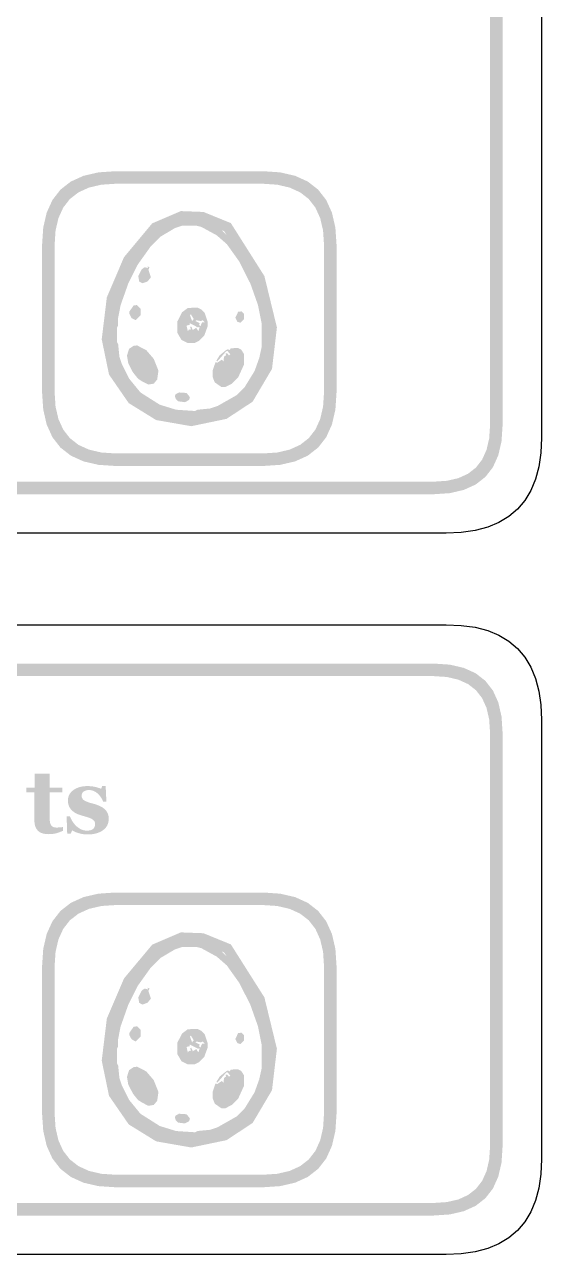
# Model space of a CAD drawing. Header units: millimetres. Extents: x 6 to 297, y 55 to 451.
# Drawn here: x 254.54 to 271.04, y 385.16 to 424.38 of the extents above; entities that cross this region are included whole.
import ezdxf

# ---------------------------------------------------------------- set-up
doc = ezdxf.new("R2010")
doc.units = ezdxf.units.MM
doc.layers.add('CUT', color=1, linetype='Continuous')
doc.layers.add('RASTER', color=7, linetype='Continuous')

msp = doc.modelspace()

# ---------------------------------------------------------------- hatches: boundary and pattern name
at = {"layer": 'RASTER'}
h = msp.add_hatch(color=7, dxfattribs=at)
h.paths.add_polyline_path([(208.2, 424.8), (208.234, 425.316), (208.337, 425.763), (208.509, 426.141), (208.75, 426.45), (209.059, 426.691), (209.438, 426.863), (209.884, 426.966), (210.4, 427), (267.6, 427), (268.116, 426.966), (268.563, 426.863), (268.941, 426.691), (269.25, 426.45), (269.491, 426.141), (269.663, 425.763), (269.766, 425.316), (269.8, 424.8), (269.8, 411.6), (269.766, 411.084), (269.662, 410.638), (269.491, 410.259), (269.25, 409.95), (268.941, 409.709), (268.563, 409.538), (268.116, 409.434), (267.6, 409.4), (210.4, 409.4), (209.884, 409.434), (209.438, 409.538), (209.059, 409.709), (208.75, 409.95), (208.509, 410.259), (208.337, 410.638), (208.234, 411.084), (208.2, 411.6)])
h.paths.add_polyline_path([(208.6, 424.8), (208.6, 411.6), (208.628, 411.178), (208.712, 410.813), (208.853, 410.503), (209.05, 410.25), (209.303, 410.053), (209.613, 409.912), (209.978, 409.828), (210.4, 409.8), (267.6, 409.8), (268.022, 409.828), (268.388, 409.912), (268.697, 410.053), (268.95, 410.25), (269.147, 410.503), (269.287, 410.813), (269.372, 411.178), (269.4, 411.6), (269.4, 424.8), (269.372, 425.222), (269.287, 425.588), (269.147, 425.897), (268.95, 426.15), (268.697, 426.347), (268.388, 426.488), (268.022, 426.572), (267.6, 426.6), (210.4, 426.6), (209.978, 426.572), (209.613, 426.488), (209.303, 426.347), (209.05, 426.15), (208.853, 425.897), (208.712, 425.588), (208.628, 425.222), (208.6, 424.8)], flags=0)
h = msp.add_hatch(color=7, dxfattribs=at)
h.paths.add_polyline_path([(255.1, 417.35), (255.137, 417.901), (255.247, 418.378), (255.43, 418.782), (255.688, 419.113), (256.018, 419.37), (256.422, 419.553), (256.899, 419.663), (257.45, 419.7), (262.15, 419.7), (262.701, 419.663), (263.178, 419.553), (263.582, 419.37), (263.913, 419.112), (264.17, 418.782), (264.353, 418.378), (264.463, 417.901), (264.5, 417.35), (264.5, 412.65), (264.463, 412.099), (264.353, 411.622), (264.17, 411.218), (263.913, 410.888), (263.582, 410.63), (263.178, 410.447), (262.701, 410.337), (262.15, 410.3), (257.45, 410.3), (256.899, 410.337), (256.422, 410.447), (256.018, 410.63), (255.687, 410.888), (255.43, 411.218), (255.247, 411.622), (255.137, 412.099), (255.1, 412.65)])
h.paths.add_polyline_path([(255.5, 417.35), (255.5, 412.65), (255.53, 412.193), (255.622, 411.797), (255.774, 411.462), (255.987, 411.188), (256.262, 410.974), (256.597, 410.822), (256.993, 410.73), (257.45, 410.7), (262.15, 410.7), (262.607, 410.73), (263.003, 410.822), (263.338, 410.974), (263.613, 411.188), (263.826, 411.462), (263.978, 411.797), (264.07, 412.193), (264.1, 412.65), (264.1, 417.35), (264.07, 417.807), (263.978, 418.203), (263.826, 418.538), (263.613, 418.813), (263.338, 419.026), (263.003, 419.178), (262.607, 419.27), (262.15, 419.3), (257.45, 419.3), (256.993, 419.27), (256.597, 419.178), (256.262, 419.026), (255.987, 418.813), (255.774, 418.538), (255.622, 418.203), (255.53, 417.807), (255.5, 417.35)], flags=0)
h = msp.add_hatch(color=7, dxfattribs=at)
h.paths.add_polyline_path([(259.529, 418.428), (260.252, 418.401), (261.126, 418.045), (262.197, 416.355), (262.596, 414.718), (262.44, 413.397), (261.821, 412.351), (260.988, 411.803), (259.863, 411.569), (258.741, 411.765), (257.866, 412.305), (257.237, 413.216), (257.004, 414.339), (257.167, 415.679), (257.716, 416.96), (258.616, 418.037)])
h.paths.add_polyline_path([(259.589, 418.105), (258.812, 417.773), (257.992, 416.791), (257.479, 415.595), (257.328, 414.353), (257.537, 413.344), (258.091, 412.542), (258.857, 412.069), (259.858, 411.895), (260.864, 412.104), (261.583, 412.577), (262.13, 413.501), (262.272, 414.698), (261.899, 416.229), (260.911, 417.788), (260.184, 418.083), (259.589, 418.105)], flags=0)
h = msp.add_hatch(color=7, dxfattribs=at)
h.paths.add_polyline_path([(259.51, 418.154), (260.102, 418.166), (260.343, 418.085), (260.837, 417.816), (261.28, 417.374), (261.561, 416.972), (261.871, 416.397), (262.152, 415.673), (262.313, 414.989), (262.313, 414.024), (262.273, 413.823), (262.072, 413.22), (261.883, 412.886), (261.4, 412.363), (261.159, 412.202), (260.785, 412.013), (260.182, 411.853), (259.458, 411.853), (259.257, 411.893), (258.775, 412.054), (258.36, 412.283), (257.999, 412.564), (257.757, 412.846), (257.407, 413.542), (257.287, 414.024), (257.287, 414.909), (257.327, 414.989), (257.367, 415.391), (257.488, 415.793), (257.838, 416.61), (258.159, 417.132), (258.602, 417.655), (259.044, 417.977)])
h.paths.add_polyline_path([(259.579, 417.965), (259.338, 417.884), (258.883, 417.615), (258.561, 417.293), (258.159, 416.73), (257.85, 416.115), (257.608, 415.432), (257.528, 415.029), (257.528, 414.788), (257.488, 414.708), (257.488, 414.265), (257.528, 414.185), (257.568, 413.783), (257.649, 413.542), (257.878, 413.087), (258.24, 412.645), (258.855, 412.255), (259.378, 412.094), (259.981, 412.054), (260.061, 412.094), (260.463, 412.134), (260.705, 412.215), (261.32, 412.564), (261.561, 412.806), (261.883, 413.328), (262.032, 413.743), (262.112, 414.105), (262.112, 414.828), (261.992, 415.432), (261.75, 416.115), (261.4, 416.811), (260.998, 417.374), (260.677, 417.655), (260.182, 417.925), (260.021, 417.965)], flags=0)
h.paths.add_polyline_path([(258.465, 416.666), (258.533, 416.638), (258.493, 416.557), (258.574, 416.316), (258.465, 416.183), (258.304, 416.127), (258.2, 416.183), (258.171, 416.356), (258.28, 416.57), (258.372, 416.638), (258.481, 416.61)], flags=0)
h.paths.add_polyline_path([(258.023, 415.419), (258.131, 415.432), (258.252, 415.311), (258.252, 415.11), (258.091, 414.949), (257.958, 415.017), (257.89, 415.15), (257.89, 415.23)], flags=0)
h.paths.add_polyline_path([(259.752, 415.339), (260.061, 415.351), (260.194, 415.283), (260.291, 415.178), (260.383, 414.909), (260.383, 414.748), (260.275, 414.454), (260.114, 414.294), (259.981, 414.225), (259.74, 414.225), (259.551, 414.318), (259.418, 414.547), (259.418, 414.909), (259.567, 415.202)], flags=0)
h.paths.add_polyline_path([(261.36, 415.218), (261.469, 415.23), (261.549, 415.15), (261.549, 414.989), (261.429, 414.869), (261.336, 414.897), (261.268, 415.029)], flags=0)
h.paths.add_polyline_path([(259.848, 415.138), (259.82, 415.11), (259.888, 414.921), (259.941, 414.989)], flags=0)
h.paths.add_polyline_path([(260.021, 414.949), (259.993, 414.921), (260.13, 414.856), (260.114, 414.8), (260.154, 414.76), (260.21, 414.881), (260.291, 414.881), (260.222, 414.949), (260.17, 414.921)], flags=0)
h.paths.add_polyline_path([(259.808, 414.856), (259.808, 414.8), (259.712, 414.776), (259.752, 414.599), (259.792, 414.655), (259.848, 414.639), (259.832, 414.736), (259.86, 414.748), (259.913, 414.639), (260.021, 414.708), (260.09, 414.599), (260.13, 414.736), (260.073, 414.72)], flags=0)
h.paths.add_polyline_path([(258.023, 414.133), (258.131, 414.145), (258.425, 413.996), (258.666, 413.714), (258.815, 413.34), (258.775, 413.059), (258.666, 412.926), (258.493, 412.898), (258.28, 413.007), (258.159, 413.087), (257.999, 413.288), (257.85, 413.582), (257.81, 413.823), (257.878, 414.036)], flags=0)
h.paths.add_polyline_path([(261.119, 414.052), (261.348, 414.064), (261.457, 414.012), (261.549, 413.863), (261.549, 413.542), (261.36, 413.127), (261.159, 412.926), (260.946, 412.818), (260.825, 412.818), (260.612, 412.967), (260.544, 413.139), (260.544, 413.34), (260.636, 413.61), (260.693, 413.594), (260.837, 413.69), (260.894, 413.634), (260.906, 413.783), (260.974, 413.835), (260.958, 413.891), (261.014, 413.891), (261.067, 413.823), (261.107, 413.863), (261.014, 413.972), (260.974, 413.956), (260.693, 413.634), (260.665, 413.662), (260.773, 413.835), (260.974, 413.996), (261.026, 414.024), (261.095, 413.996)], flags=0)
h.paths.add_polyline_path([(259.47, 412.645), (259.712, 412.629), (259.82, 412.496), (259.792, 412.404), (259.659, 412.335), (259.446, 412.363), (259.366, 412.444), (259.338, 412.536), (259.366, 412.589)], flags=0)
h = msp.add_hatch(color=7, dxfattribs=at)
h.paths.add_polyline_path([(208.2, 401.8), (208.234, 402.316), (208.337, 402.763), (208.509, 403.141), (208.75, 403.45), (209.059, 403.691), (209.438, 403.862), (209.884, 403.966), (210.4, 404), (267.6, 404), (268.116, 403.966), (268.563, 403.862), (268.941, 403.691), (269.25, 403.45), (269.491, 403.141), (269.663, 402.763), (269.766, 402.316), (269.8, 401.8), (269.8, 388.6), (269.766, 388.084), (269.662, 387.638), (269.491, 387.259), (269.25, 386.95), (268.941, 386.709), (268.563, 386.538), (268.116, 386.434), (267.6, 386.4), (210.4, 386.4), (209.884, 386.434), (209.438, 386.538), (209.059, 386.709), (208.75, 386.95), (208.509, 387.259), (208.337, 387.638), (208.234, 388.084), (208.2, 388.6)])
h.paths.add_polyline_path([(208.6, 401.8), (208.6, 388.6), (208.628, 388.178), (208.712, 387.813), (208.853, 387.503), (209.05, 387.25), (209.303, 387.053), (209.613, 386.912), (209.978, 386.828), (210.4, 386.8), (267.6, 386.8), (268.022, 386.828), (268.388, 386.912), (268.697, 387.053), (268.95, 387.25), (269.147, 387.503), (269.287, 387.813), (269.372, 388.178), (269.4, 388.6), (269.4, 401.8), (269.372, 402.222), (269.287, 402.588), (269.147, 402.897), (268.95, 403.15), (268.697, 403.347), (268.388, 403.487), (268.022, 403.572), (267.6, 403.6), (210.4, 403.6), (209.978, 403.572), (209.613, 403.487), (209.303, 403.347), (209.05, 403.15), (208.853, 402.897), (208.712, 402.588), (208.628, 402.222), (208.6, 401.8)], flags=0)
for points in [[(255.767, 398.667), (255.744, 398.657), (255.72, 398.647), (255.695, 398.638), (255.67, 398.628), (255.645, 398.619), (255.619, 398.61), (255.593, 398.602), (255.567, 398.593), (255.539, 398.586), (255.51, 398.579), (255.48, 398.573), (255.448, 398.569), (255.415, 398.565), (255.38, 398.563), (255.344, 398.561), (255.306, 398.56), (255.251, 398.562), (255.199, 398.567), (255.151, 398.576), (255.107, 398.588), (255.066, 398.604), (255.029, 398.623), (254.996, 398.646), (254.967, 398.672), (254.941, 398.701), (254.918, 398.733), (254.899, 398.769), (254.884, 398.807), (254.872, 398.848), (254.863, 398.892), (254.858, 398.94), (254.856, 398.99), (254.856, 399.889), (254.593, 399.889), (254.593, 400.047), (254.862, 400.047), (254.862, 400.491), (255.338, 400.491), (255.338, 400.047), (255.748, 400.047), (255.748, 399.889), (255.341, 399.889), (255.341, 399.086), (255.342, 399.045), (255.344, 399.007), (255.348, 398.972), (255.353, 398.94), (255.36, 398.911), (255.368, 398.885), (255.378, 398.863), (255.389, 398.843), (255.402, 398.826), (255.417, 398.812), (255.435, 398.799), (255.455, 398.789), (255.478, 398.781), (255.503, 398.776), (255.53, 398.773), (255.559, 398.771), (255.57, 398.771), (255.581, 398.772), (255.593, 398.772), (255.607, 398.773), (255.621, 398.774), (255.636, 398.775), (255.652, 398.776), (255.669, 398.777), (255.686, 398.779), (255.702, 398.78), (255.716, 398.782), (255.729, 398.783), (255.74, 398.785), (255.751, 398.787), (255.76, 398.789), (255.767, 398.79)], [(256.548, 398.55), (256.513, 398.551), (256.477, 398.553), (256.442, 398.556), (256.408, 398.561), (256.373, 398.567), (256.339, 398.574), (256.304, 398.582), (256.271, 398.592), (256.238, 398.602), (256.207, 398.613), (256.177, 398.624), (256.15, 398.635), (256.125, 398.646), (256.101, 398.657), (256.08, 398.669), (256.06, 398.681), (256.016, 398.581), (255.902, 398.581), (255.883, 399.127), (255.99, 399.127), (255.996, 399.111), (256.003, 399.093), (256.011, 399.076), (256.019, 399.057), (256.029, 399.038), (256.039, 399.019), (256.051, 398.999), (256.063, 398.979), (256.076, 398.958), (256.09, 398.938), (256.104, 398.919), (256.118, 398.9), (256.133, 398.882), (256.148, 398.864), (256.164, 398.847), (256.18, 398.83), (256.198, 398.814), (256.216, 398.798), (256.235, 398.783), (256.254, 398.769), (256.274, 398.756), (256.295, 398.743), (256.316, 398.73), (256.338, 398.719), (256.36, 398.708), (256.383, 398.699), (256.406, 398.691), (256.43, 398.685), (256.454, 398.68), (256.478, 398.676), (256.503, 398.674), (256.528, 398.673), (256.56, 398.674), (256.59, 398.676), (256.618, 398.681), (256.644, 398.686), (256.668, 398.694), (256.689, 398.702), (256.709, 398.713), (256.726, 398.725), (256.741, 398.739), (256.755, 398.755), (256.766, 398.772), (256.775, 398.791), (256.782, 398.812), (256.787, 398.835), (256.79, 398.859), (256.791, 398.886), (256.791, 398.9), (256.789, 398.914), (256.787, 398.927), (256.784, 398.939), (256.78, 398.951), (256.775, 398.962), (256.769, 398.972), (256.762, 398.982), (256.754, 398.992), (256.746, 399.001), (256.737, 399.009), (256.727, 399.018), (256.717, 399.026), (256.706, 399.034), (256.694, 399.041), (256.681, 399.048), (256.667, 399.055), (256.652, 399.062), (256.637, 399.069), (256.622, 399.075), (256.606, 399.081), (256.59, 399.087), (256.573, 399.093), (256.556, 399.098), (256.539, 399.103), (256.52, 399.109), (256.501, 399.115), (256.48, 399.121), (256.459, 399.127), (256.436, 399.134), (256.413, 399.141), (256.388, 399.148), (256.364, 399.155), (256.34, 399.163), (256.318, 399.17), (256.296, 399.177), (256.275, 399.185), (256.255, 399.192), (256.236, 399.2), (256.218, 399.207), (256.2, 399.215), (256.182, 399.224), (256.164, 399.235), (256.145, 399.246), (256.127, 399.258), (256.108, 399.272), (256.09, 399.286), (256.071, 399.302), (256.054, 399.316), (256.039, 399.332), (256.025, 399.348), (256.011, 399.365), (255.998, 399.382), (255.987, 399.401), (255.975, 399.42), (255.965, 399.439), (255.956, 399.46), (255.948, 399.482), (255.941, 399.504), (255.935, 399.528), (255.931, 399.552), (255.928, 399.578), (255.926, 399.604), (255.926, 399.631), (255.928, 399.682), (255.936, 399.73), (255.95, 399.775), (255.969, 399.818), (255.993, 399.859), (256.023, 399.897), (256.058, 399.932), (256.099, 399.965), (256.144, 399.995), (256.193, 400.021), (256.244, 400.043), (256.3, 400.061), (256.358, 400.075), (256.42, 400.085), (256.485, 400.091), (256.554, 400.093), (256.587, 400.092), (256.619, 400.091), (256.651, 400.089), (256.682, 400.086), (256.712, 400.082), (256.742, 400.077), (256.771, 400.072), (256.799, 400.066), (256.827, 400.059), (256.853, 400.052), (256.878, 400.045), (256.902, 400.037), (256.925, 400.03), (256.947, 400.022), (256.968, 400.014), (256.988, 400.006), (257.018, 400.093), (257.13, 400.093), (257.153, 399.593), (257.049, 399.593), (257.035, 399.631), (257.019, 399.667), (257, 399.702), (256.979, 399.735), (256.956, 399.767), (256.931, 399.798), (256.903, 399.828), (256.873, 399.856), (256.842, 399.882), (256.81, 399.904), (256.777, 399.923), (256.744, 399.939), (256.71, 399.951), (256.676, 399.96), (256.641, 399.965), (256.605, 399.967), (256.578, 399.966), (256.552, 399.964), (256.527, 399.96), (256.505, 399.955), (256.483, 399.948), (256.463, 399.94), (256.445, 399.931), (256.428, 399.92), (256.413, 399.908), (256.4, 399.894), (256.389, 399.88), (256.38, 399.864), (256.373, 399.847), (256.368, 399.829), (256.365, 399.81), (256.364, 399.789), (256.365, 399.763), (256.369, 399.738), (256.377, 399.715), (256.387, 399.694), (256.4, 399.674), (256.417, 399.657), (256.436, 399.642), (256.458, 399.628), (256.483, 399.616), (256.51, 399.604), (256.539, 399.592), (256.571, 399.58), (256.606, 399.568), (256.642, 399.557), (256.681, 399.546), (256.722, 399.535), (256.786, 399.517), (256.845, 399.498), (256.899, 399.477), (256.949, 399.455), (256.995, 399.431), (257.037, 399.406), (257.074, 399.379), (257.106, 399.351), (257.135, 399.321), (257.159, 399.289), (257.18, 399.254), (257.197, 399.218), (257.211, 399.18), (257.22, 399.14), (257.226, 399.098), (257.228, 399.054), (257.225, 398.996), (257.216, 398.941), (257.201, 398.889), (257.181, 398.841), (257.154, 398.796), (257.122, 398.755), (257.084, 398.717), (257.04, 398.682), (256.991, 398.651), (256.938, 398.624), (256.882, 398.602), (256.823, 398.583), (256.759, 398.569), (256.693, 398.558), (256.622, 398.552), (256.548, 398.55)]]:
    msp.add_hatch(color=7, dxfattribs=at).paths.add_polyline_path(points)
h = msp.add_hatch(color=7, dxfattribs=at)
h.paths.add_polyline_path([(255.1, 394.35), (255.137, 394.901), (255.247, 395.378), (255.43, 395.782), (255.688, 396.113), (256.018, 396.37), (256.422, 396.553), (256.899, 396.663), (257.45, 396.7), (262.15, 396.7), (262.701, 396.663), (263.178, 396.553), (263.582, 396.37), (263.913, 396.112), (264.17, 395.782), (264.353, 395.378), (264.463, 394.901), (264.5, 394.35), (264.5, 389.65), (264.463, 389.099), (264.353, 388.622), (264.17, 388.218), (263.913, 387.888), (263.582, 387.63), (263.178, 387.447), (262.701, 387.337), (262.15, 387.3), (257.45, 387.3), (256.899, 387.337), (256.422, 387.447), (256.018, 387.63), (255.687, 387.888), (255.43, 388.218), (255.247, 388.622), (255.137, 389.099), (255.1, 389.65)])
h.paths.add_polyline_path([(255.5, 394.35), (255.5, 389.65), (255.53, 389.193), (255.622, 388.797), (255.774, 388.462), (255.987, 388.188), (256.262, 387.974), (256.597, 387.822), (256.993, 387.73), (257.45, 387.7), (262.15, 387.7), (262.607, 387.73), (263.003, 387.822), (263.338, 387.974), (263.613, 388.188), (263.826, 388.462), (263.978, 388.797), (264.07, 389.193), (264.1, 389.65), (264.1, 394.35), (264.07, 394.807), (263.978, 395.203), (263.826, 395.538), (263.613, 395.813), (263.338, 396.026), (263.003, 396.178), (262.607, 396.27), (262.15, 396.3), (257.45, 396.3), (256.993, 396.27), (256.597, 396.178), (256.262, 396.026), (255.987, 395.813), (255.774, 395.538), (255.622, 395.203), (255.53, 394.807), (255.5, 394.35)], flags=0)
h = msp.add_hatch(color=7, dxfattribs=at)
h.paths.add_polyline_path([(259.529, 395.428), (260.252, 395.401), (261.126, 395.045), (262.197, 393.355), (262.596, 391.718), (262.44, 390.397), (261.821, 389.351), (260.988, 388.803), (259.863, 388.569), (258.741, 388.765), (257.866, 389.305), (257.237, 390.216), (257.004, 391.339), (257.167, 392.679), (257.716, 393.96), (258.616, 395.037)])
h.paths.add_polyline_path([(259.589, 395.105), (258.812, 394.773), (257.992, 393.791), (257.479, 392.595), (257.328, 391.353), (257.537, 390.344), (258.091, 389.542), (258.857, 389.069), (259.858, 388.895), (260.864, 389.104), (261.583, 389.577), (262.13, 390.501), (262.272, 391.698), (261.899, 393.229), (260.911, 394.788), (260.184, 395.083), (259.589, 395.105)], flags=0)
h = msp.add_hatch(color=7, dxfattribs=at)
h.paths.add_polyline_path([(259.51, 395.154), (260.102, 395.166), (260.343, 395.085), (260.837, 394.816), (261.28, 394.374), (261.561, 393.972), (261.871, 393.397), (262.152, 392.673), (262.313, 391.989), (262.313, 391.024), (262.273, 390.823), (262.072, 390.22), (261.883, 389.886), (261.4, 389.363), (261.159, 389.202), (260.785, 389.013), (260.182, 388.853), (259.458, 388.853), (259.257, 388.893), (258.775, 389.054), (258.36, 389.283), (257.999, 389.564), (257.757, 389.846), (257.407, 390.542), (257.287, 391.024), (257.287, 391.909), (257.327, 391.989), (257.367, 392.391), (257.488, 392.793), (257.838, 393.61), (258.159, 394.132), (258.602, 394.655), (259.044, 394.977)])
h.paths.add_polyline_path([(259.579, 394.965), (259.338, 394.884), (258.883, 394.615), (258.561, 394.293), (258.159, 393.73), (257.85, 393.115), (257.608, 392.432), (257.528, 392.029), (257.528, 391.788), (257.488, 391.708), (257.488, 391.265), (257.528, 391.185), (257.568, 390.783), (257.649, 390.542), (257.878, 390.087), (258.24, 389.645), (258.855, 389.255), (259.378, 389.094), (259.981, 389.054), (260.061, 389.094), (260.463, 389.134), (260.705, 389.215), (261.32, 389.564), (261.561, 389.806), (261.883, 390.328), (262.032, 390.743), (262.112, 391.105), (262.112, 391.828), (261.992, 392.432), (261.75, 393.115), (261.4, 393.811), (260.998, 394.374), (260.677, 394.655), (260.182, 394.925), (260.021, 394.965)], flags=0)
h.paths.add_polyline_path([(258.465, 393.666), (258.533, 393.638), (258.493, 393.557), (258.574, 393.316), (258.465, 393.183), (258.304, 393.127), (258.2, 393.183), (258.171, 393.356), (258.28, 393.57), (258.372, 393.638), (258.481, 393.61)], flags=0)
h.paths.add_polyline_path([(258.023, 392.419), (258.131, 392.432), (258.252, 392.311), (258.252, 392.11), (258.091, 391.949), (257.958, 392.017), (257.89, 392.15), (257.89, 392.23)], flags=0)
h.paths.add_polyline_path([(259.752, 392.339), (260.061, 392.351), (260.194, 392.283), (260.291, 392.178), (260.383, 391.909), (260.383, 391.748), (260.275, 391.454), (260.114, 391.294), (259.981, 391.225), (259.74, 391.225), (259.551, 391.318), (259.418, 391.547), (259.418, 391.909), (259.567, 392.202)], flags=0)
h.paths.add_polyline_path([(261.36, 392.218), (261.469, 392.23), (261.549, 392.15), (261.549, 391.989), (261.429, 391.869), (261.336, 391.897), (261.268, 392.029)], flags=0)
h.paths.add_polyline_path([(259.848, 392.138), (259.82, 392.11), (259.888, 391.921), (259.941, 391.989)], flags=0)
h.paths.add_polyline_path([(260.021, 391.949), (259.993, 391.921), (260.13, 391.856), (260.114, 391.8), (260.154, 391.76), (260.21, 391.881), (260.291, 391.881), (260.222, 391.949), (260.17, 391.921)], flags=0)
h.paths.add_polyline_path([(259.808, 391.856), (259.808, 391.8), (259.712, 391.776), (259.752, 391.599), (259.792, 391.655), (259.848, 391.639), (259.832, 391.736), (259.86, 391.748), (259.913, 391.639), (260.021, 391.708), (260.09, 391.599), (260.13, 391.736), (260.073, 391.72)], flags=0)
h.paths.add_polyline_path([(258.023, 391.133), (258.131, 391.145), (258.425, 390.996), (258.666, 390.714), (258.815, 390.34), (258.775, 390.059), (258.666, 389.926), (258.493, 389.898), (258.28, 390.007), (258.159, 390.087), (257.999, 390.288), (257.85, 390.582), (257.81, 390.823), (257.878, 391.036)], flags=0)
h.paths.add_polyline_path([(261.119, 391.052), (261.348, 391.064), (261.457, 391.012), (261.549, 390.863), (261.549, 390.542), (261.36, 390.127), (261.159, 389.926), (260.946, 389.818), (260.825, 389.818), (260.612, 389.967), (260.544, 390.139), (260.544, 390.34), (260.636, 390.61), (260.693, 390.594), (260.837, 390.69), (260.894, 390.634), (260.906, 390.783), (260.974, 390.835), (260.958, 390.891), (261.014, 390.891), (261.067, 390.823), (261.107, 390.863), (261.014, 390.972), (260.974, 390.956), (260.693, 390.634), (260.665, 390.662), (260.773, 390.835), (260.974, 390.996), (261.026, 391.024), (261.095, 390.996)], flags=0)
h.paths.add_polyline_path([(259.47, 389.645), (259.712, 389.629), (259.82, 389.496), (259.792, 389.404), (259.659, 389.335), (259.446, 389.363), (259.366, 389.444), (259.338, 389.536), (259.366, 389.589)], flags=0)

# ---------------------------------------------------------------- linework, layer by layer
at = {"layer": 'CUT'}
for points in [[(271.04, 425.201), (271.04, 411.199), (271.019, 410.717), (270.956, 410.275), (270.851, 409.875), (270.703, 409.515), (270.512, 409.197), (270.278, 408.922), (270.003, 408.688), (269.685, 408.497), (269.325, 408.349), (268.925, 408.244), (268.483, 408.181), (268.001, 408.16), (209.999, 408.16)], [(209.999, 405.24), (268.001, 405.24), (268.483, 405.219), (268.925, 405.156), (269.325, 405.051), (269.685, 404.903), (270.003, 404.712), (270.278, 404.478), (270.512, 404.203), (270.703, 403.885), (270.851, 403.525), (270.956, 403.125), (271.019, 402.683), (271.04, 402.201), (271.04, 388.199), (271.019, 387.717), (270.956, 387.275), (270.851, 386.875), (270.703, 386.515), (270.512, 386.197), (270.278, 385.922), (270.003, 385.688), (269.685, 385.497), (269.325, 385.349), (268.925, 385.244), (268.483, 385.181), (268.001, 385.16), (209.999, 385.16)]]:
    msp.add_lwpolyline(points, dxfattribs=at)

doc.saveas('drawing.dxf')
